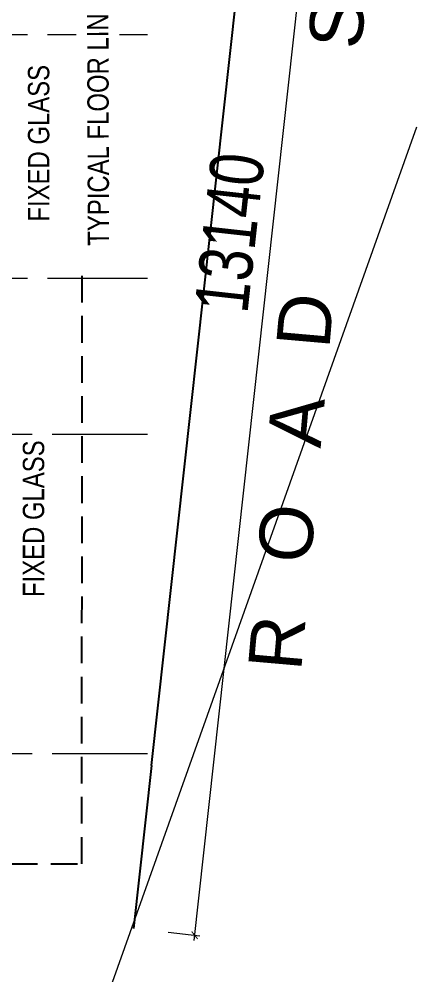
# Model space of a CAD drawing. Header units: metres. Extents: x 60101 to 1133747, y -540 to 107947.
# Drawn here: x 583627 to 587354, y 38581 to 47523 of the extents above; entities that cross this region are included whole.
import ezdxf

# ---------------------------------------------------------------- set-up
doc = ezdxf.new("R2010")
doc.units = ezdxf.units.M
doc.header["$LTSCALE"] = 5
doc.header["$PDMODE"] = 3
doc.header["$PDSIZE"] = 20
doc.linetypes.add('CENTER', pattern=[2, 1.25, -0.25, 0.25, -0.25])
doc.linetypes.add('HIDDEN', pattern=[0.375, 0.25, -0.125])
for name, color, linetype in [('A-DIM', 2, 'Continuous'), ('A-hatch', 251, 'Continuous'), ('A-PLOT BOUNDARY', 1, 'Continuous'), ('A-TEXT', 3, 'Continuous')]:
    doc.layers.add(name, color=color, linetype=linetype)
doc.layers.add('A-FLOR-GRID', color=252, linetype='CENTER', lineweight=9)
doc.layers.add('A-FURN', color=251, linetype='Continuous', lineweight=5)
doc.styles.add('CEN GOTHIC', font='GOTHIC.TTF', dxfattribs={"width": 0.7})
doc.styles.add('century', font='GOTHIC.TTF', dxfattribs={"width": 0.8})
doc.styles.add('Century Gothic_B', font='GOTHICB.TTF', dxfattribs={"height": 199.9999999999998})
doc.dimstyles.new('1-50', dxfattribs={"dimscale": 50, "dimtxt": 5, "dimasz": 1.25, "dimexe": 1, "dimexo": 1, "dimgap": 0, "dimtad": 0, "dimdec": 0, "dimrnd": 5, "dimzin": 12, "dimdsep": 46, "dimtxsty": 'CEN GOTHIC', "dimblk": 'ARCHTICK', "dimcen": 1, "dimdle": 1, "dimclrd": 6, "dimclre": 6, "dimclrt": 256, "dimadec": 0, "dimazin": 3, "dimtfac": 1, "dimtdec": 0, "dimtmove": 1, "dimatfit": 2, "dimfxl": 5, "dimfxlon": 1, "dimtvp": 0.75, "dimtolj": 1, "dimtzin": 12, "dimlwd": 18, "dimlwe": 18, "dimarcsym": 0})

# ---------------------------------------------------------------- blocks, each defined once
blk = doc.blocks.new('_ArchTick')
at = {"color": 0, "linetype": 'ByBlock', "const_width": 0.15}
blk.add_lwpolyline([(-0.5, -0.5), (0.5, 0.5)], dxfattribs=at)
blk = doc.blocks.new('*D387')
at = {"layer": 'A-DIM', "lineweight": 18, "transparency": 16777216}
blk.add_line((585265.4615344543, 38902.73419960538), (586721.8501344583, 52062.98019405154), dxfattribs=at)
at = {"layer": 'A-DIM', "color": 6, "lineweight": 18, "transparency": 16777216}
for p, q in [((586467.8673657889, 52040.78214866579), (586766.0470324197, 52007.78386980252)), ((585022.4781920726, 38979.92937642992), (585320.6578587034, 38946.93109756664))]:
    blk.add_line(p, q, dxfattribs=at)
at = {"layer": 'Defpoints', "color": 0, "transparency": 16777216}
for p in [(586142.9832791621, 52076.73569241304), (586716.3504213145, 52013.28358294639), (584697.5941054457, 39015.88292017719)]:
    blk.add_point(p, dxfattribs=at)
at = {"layer": 'A-DIM', "lineweight": 18, "transparency": 16777216, "xscale": 62.5, "yscale": 62.5, "zscale": 62.5}
for p, rotation in [((586716.3504213145, 52013.28358294639), 83.68501515038119), ((585270.9612475982, 38952.43081071052), 263.6850151503812)]:
    blk.add_blockref('_ArchTick', p, dxfattribs=dict(at, rotation=rotation))
at = {"layer": 'A-DIM', "transparency": 16777216, "insert": (585602.1810002105, 45526.18005603654), "char_height": 500, "attachment_point": 5, "rotation": 83.6850151503812, "style": 'century'}
blk.add_mtext('\\A1;13140', dxfattribs=at)
blk = doc.blocks.new('COL.CEN')
at = {"layer": 'A-FLOR-GRID', "ltscale": 150}
for p, q in [((13356.59099061473, 11580.2641063995), (-10036.26838279075, 11580.2641063995)), ((13356.59099061473, 9302.015574109857), (-10036.26838279075, 9302.015574109857)), ((-10036.26838279075, 7845.43044690846), (13356.59099061473, 7845.43044690846)), ((-10036.26838279181, 4857.563519315445), (13356.59099061473, 4857.563519315445))]:
    blk.add_line(p, q, dxfattribs=at)
blk = doc.blocks.new('COL WITH GRID')
at = {"layer": 'A-TEXT'}
blk.add_blockref('COL.CEN', (-8092.389425362577, -1757.19115636585), dxfattribs=at)

msp = doc.modelspace()

# ---------------------------------------------------------------- linework, layer by layer
at = {"layer": 'A-FURN', "linetype": 'Continuous', "ltscale": 50, "elevation": -2177.999999999983}
msp.add_lwpolyline([(583639.8323602909, 32929.26307883998), (584075.4111219579, 37311.03180208942), (587353.7123944396, 46514.55671206256)], dxfattribs=at)
at = {"layer": 'A-hatch', "linetype": 'HIDDEN', "ltscale": 200}
for p, q in [((584215.9718192751, 39620.93660798809), (584217.1880263323, 52203.25237885257)), ((563299.2267447049, 39620.93660798809), (584215.9718192751, 39620.93660798809))]:
    msp.add_line(p, q, dxfattribs=at)
at = {"layer": 'A-PLOT BOUNDARY', "lineweight": 25, "ltscale": 100}
for q in [(586142.9832791621, 52076.73569241306), (584697.5941054458, 39015.88292017719)]:
    msp.add_line((584866.3199275183, 40540.5263594914), q, dxfattribs=at)

# ---------------------------------------------------------------- block references
msp.add_blockref('COL WITH GRID', (579566.3575196421, 37551.57030557218))

# ---------------------------------------------------------------- texts
at = {"layer": 'A-TEXT'}
for s, insert, char_height, width, attachment_point, rotation, style in [('\\pi412.83695;{\\fArial|b0|i0|c0|p34;SOUTH}', (586297.0798761481, 46863.23084750911), 500, 3182.768035262823, 1, 85, 'Century Gothic_B'), ('{\\fArial|b0|i0|c0|p34;FIXED GLASS}', (583912.6210243462, 47094.56987995736), 200, 2437.610884953185, 9, 90, 'century'), ('\\pi11.74555;{\\fArial|b0|i0|c0|p34;\\T2;ROAD}', (585769.5770444805, 41447.25304332515), 500, 3182.768035262823, 1, 85, 'Century Gothic_B'), ('{\\fArial|b0|i0|c0|p34;FIXED GLASS}', (583864.6999956169, 43581.8876949671), 200, 2437.610884953185, 9, 90, 'century')]:
    msp.add_mtext(s, dxfattribs=dict(at, insert=insert, char_height=char_height, width=width, attachment_point=attachment_point, rotation=rotation, style=style))

# ---------------------------------------------------------------- dimensions: what is measured, and where the dimension line sits
at = {"layer": 'A-DIM', "color": 1}
dim = msp.add_linear_dim(base=(586716.3504213145, 52013.28358294639), p1=(584697.5941054458, 39015.88292017719), p2=(586142.9832791621, 52076.73569241306), angle=83.6850151503812, dimstyle='1-50', override={"dimtxt": 10, "dimtxsty": 'century', "dimblk": 'ArchTick', "dimclrd": 256, "dimclre": 6}, dxfattribs=at)
dim.commit()
dim.dimension.update_dxf_attribs({"geometry": '*D387', "text_midpoint": (585993.6558344597, 45482.85719671994), "dimtype": 161})

# ---------------------------------------------------------------- next in the draw order: texts
at = {"layer": 'A-TEXT', "extrusion": (-2.187227655824542e-07, 0.0003654408893904791, 0.9999999332264522), "insert": (584263.3211158692, 47725.64820845972, -0.5231152794973575), "char_height": 199.9999999999995, "width": 2421.228204858388, "attachment_point": 3, "text_direction": (-0.003172485209617327, 0.9999949008826937, -0.00036543974426096276), "style": 'century', "bg_fill": 2}
msp.add_mtext('{\\fArial|b0|i0|c0|p34;TYPICAL FLOOR LINE}', dxfattribs=at)

doc.saveas('drawing.dxf')
